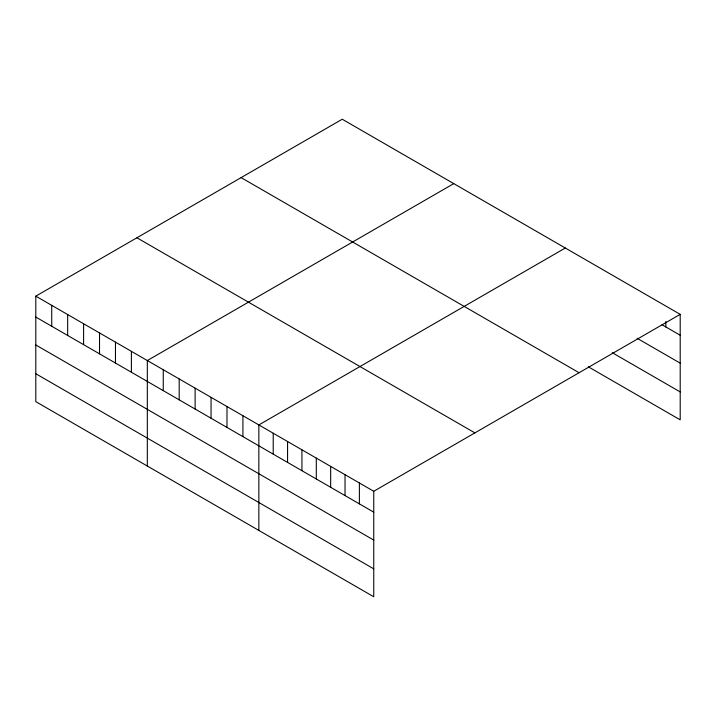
<?xml version="1.0" encoding="UTF-8"?>
<svg xmlns="http://www.w3.org/2000/svg" width="716" height="716" viewBox="0 0 716 716"><rect width="100%" height="100%" fill="white"/><g stroke="black" fill="none" stroke-linecap="round" stroke-linejoin="round"><path stroke-width="1.07" d="M35.8 296.155L373.752 491.274L373.752 596.768L35.8 401.649L35.8 296.155L342.248 119.232L680.2 314.351L680.2 419.845L588.275 366.771M453.774 183.618L147.326 360.551L147.326 466.035M565.3 248.013L258.852 424.937L258.852 530.431M373.752 491.274L680.2 314.351M662.005 324.742L680.2 335.24M637.115 338.283L680.2 363.155M612.216 352.675L680.2 391.921M241.122 177.622L579.074 372.732M136.926 237.775L474.878 432.885M35.8 317.054L373.752 512.164M35.8 344.969L373.752 540.088M35.8 373.734L373.752 568.853M665.835 321.448L665.835 326.952M359.387 482.978L359.387 503.876M345.031 474.69L345.031 495.579M330.667 466.393L330.667 487.292M316.302 458.106L316.302 478.995M301.937 449.809L301.937 470.707M287.572 441.521L287.572 462.411M273.217 433.225L273.217 454.123M242.921 415.736L242.921 436.626M226.981 406.536L226.981 427.434M211.05 397.344L211.05 418.233M195.119 388.144L195.119 409.033M179.188 378.943L179.188 399.832M163.257 369.742L163.257 390.641M131.395 351.35L131.395 372.239M115.464 342.15L115.464 363.039M99.524 332.949L99.524 353.847M83.593 323.757L83.593 344.647M67.662 314.557L67.662 335.446M51.731 305.356L51.731 326.245"/></g></svg>
